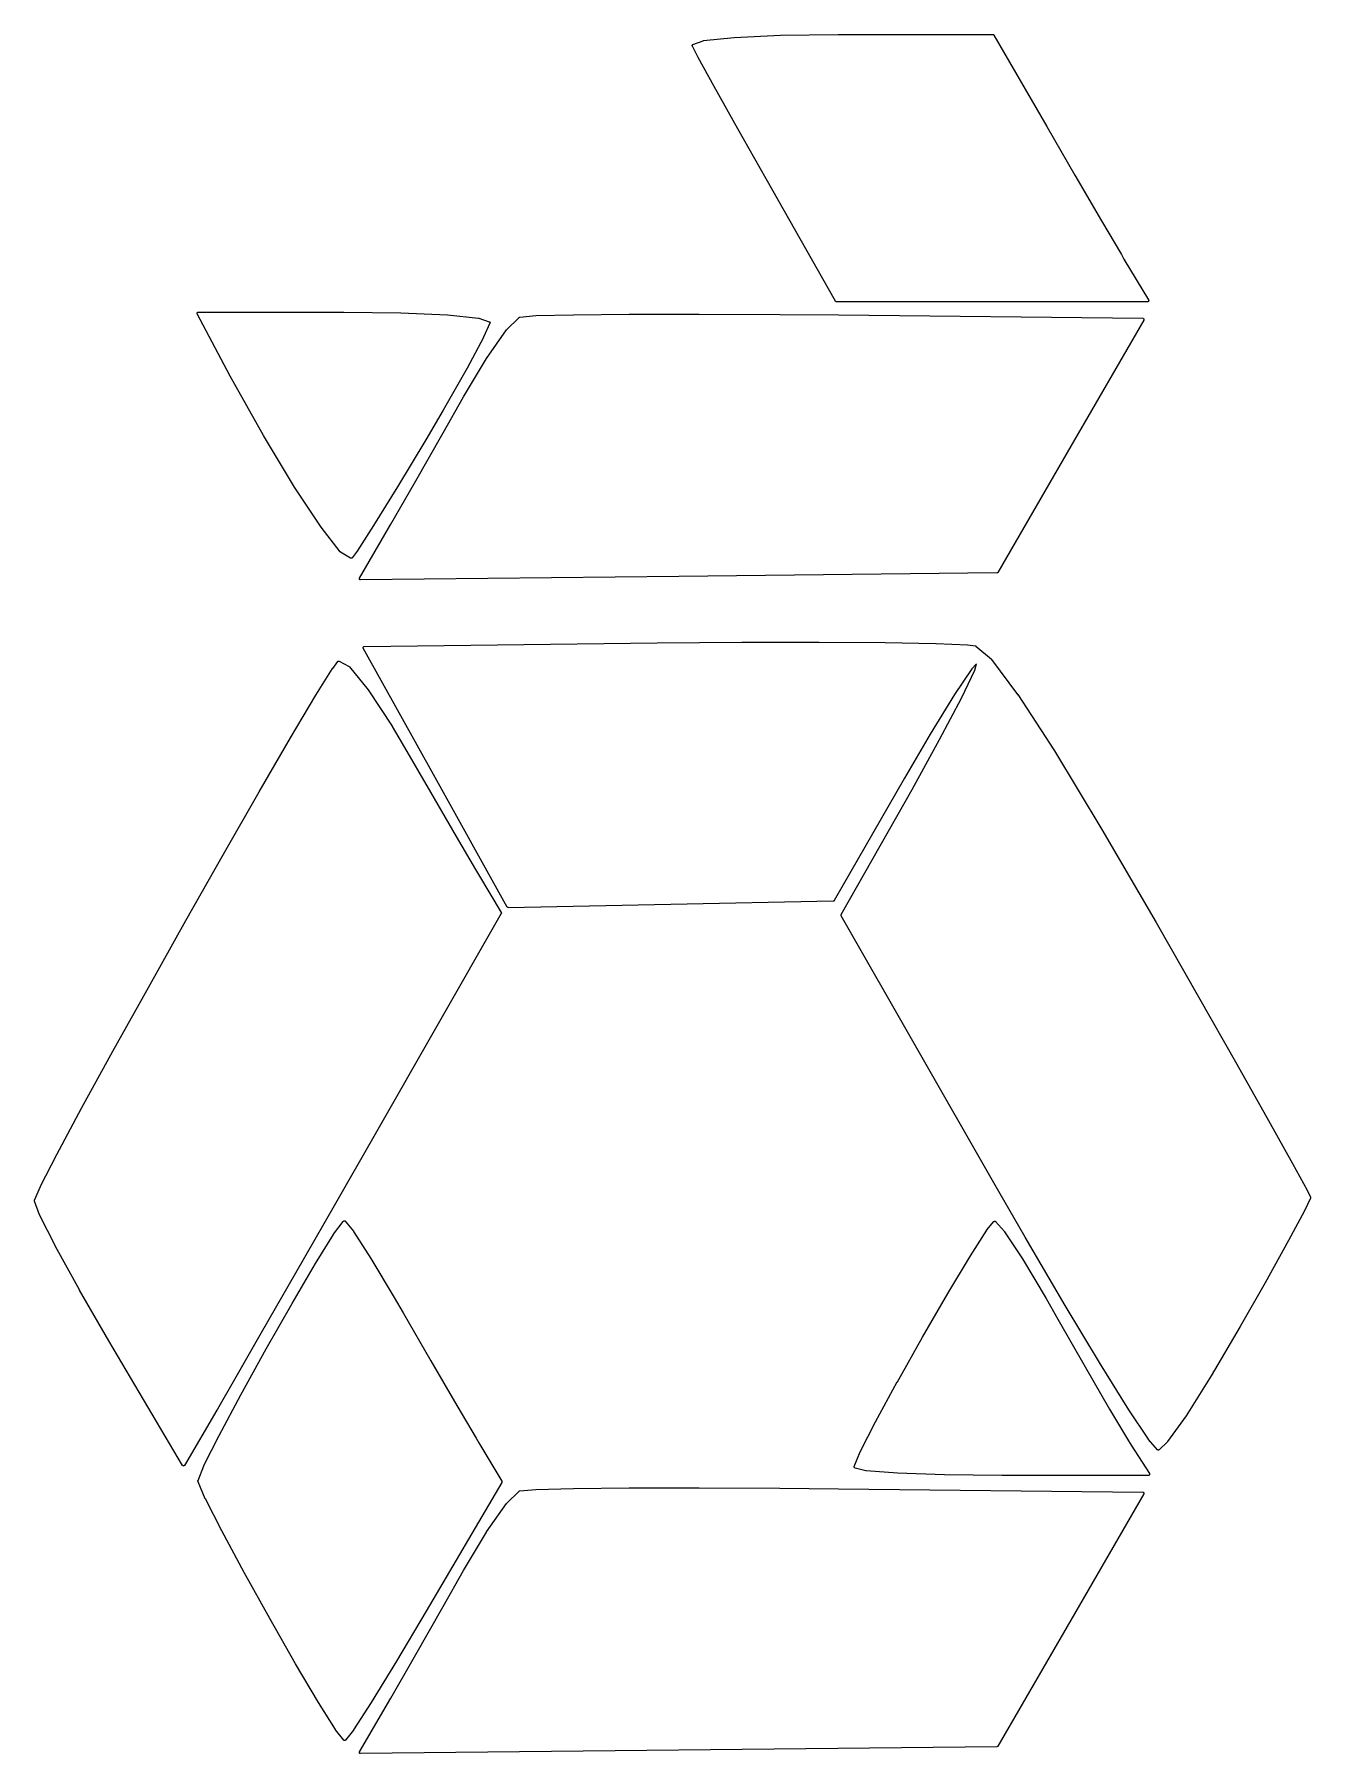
# Model space of a CAD drawing. Header units: millimetres. Extents: x -285 to 1112, y -5 to 442.
# Drawn here: x 711.91 to 729.03, y 269.52 to 292.58 of the extents above; entities that cross this region are included whole.
import ezdxf

# ---------------------------------------------------------------- set-up
doc = ezdxf.new("R2010")
doc.units = ezdxf.units.MM
doc.header["$MEASUREMENT"] = 0
doc.layers.add('Line engraving', color=1, linetype='Continuous', lineweight=0)

msp = doc.modelspace()

# ---------------------------------------------------------------- linework, layer by layer
at = {"layer": 'Line engraving', "linetype": 'Continuous'}
for p, q in [((720.744, 292.446), (720.879, 292.497)), ((720.879, 292.497), (720.881, 292.497)), ((720.881, 292.497), (720.883, 292.5)), ((720.883, 292.5), (721.295, 292.542)), ((721.295, 292.542), (721.295, 292.542)), ((721.295, 292.542), (721.296, 292.542)), ((721.296, 292.542), (721.92, 292.572)), ((721.92, 292.572), (722.694, 292.584)), ((721.92, 292.572), (721.92, 292.572)), ((721.92, 292.572), (721.92, 292.572)), ((722.694, 292.584), (722.695, 292.584)), ((722.695, 292.584), (722.695, 292.584)), ((722.695, 292.584), (722.731, 292.584)), ((722.731, 292.584), (724.77, 292.584)), ((724.77, 292.584), (724.772, 292.581)), ((724.772, 292.581), (724.775, 292.581)), ((724.775, 292.581), (724.775, 292.581)), ((724.775, 292.581), (724.775, 292.581)), ((724.775, 292.581), (724.777, 292.581)), ((724.777, 292.581), (724.78, 292.578)), ((724.78, 292.578), (724.78, 292.578)), ((724.78, 292.578), (724.78, 292.578)), ((724.78, 292.578), (724.782, 292.575)), ((724.782, 292.575), (724.783, 292.575)), ((724.783, 292.575), (725.49, 291.348)), ((720.734, 292.434), (720.735, 292.437)), ((720.734, 292.431), (720.734, 292.434)), ((720.734, 292.434), (720.734, 292.434)), ((720.734, 292.434), (720.734, 292.434)), ((720.734, 292.428), (720.734, 292.431)), ((720.735, 292.425), (720.734, 292.428)), ((720.734, 292.428), (720.734, 292.428)), ((720.734, 292.428), (720.734, 292.428)), ((720.735, 292.437), (720.736, 292.44)), ((720.736, 292.425), (720.735, 292.425)), ((720.736, 292.44), (720.736, 292.44)), ((720.736, 292.44), (720.736, 292.44)), ((720.736, 292.44), (720.738, 292.44)), ((720.812, 292.275), (720.736, 292.425)), ((720.738, 292.44), (720.739, 292.443)), ((720.739, 292.443), (720.739, 292.443)), ((720.739, 292.443), (720.74, 292.443)), ((720.74, 292.443), (720.742, 292.443)), ((720.742, 292.443), (720.744, 292.446)), ((720.813, 292.275), (720.812, 292.275)), ((721.028, 291.885), (720.813, 292.275)), ((720.813, 292.275), (720.813, 292.275)), ((721.344, 291.318), (721.028, 291.885)), ((721.028, 291.885), (721.028, 291.885)), ((721.028, 291.885), (721.028, 291.885)), ((725.49, 291.348), (725.49, 291.348)), ((725.49, 291.348), (725.868, 290.694)), ((721.724, 290.646), (721.344, 291.318)), ((721.344, 291.318), (721.344, 291.318)), ((721.344, 291.318), (721.344, 291.318)), ((722.655, 289.005), (721.724, 290.646)), ((721.724, 290.646), (721.724, 290.646)), ((721.724, 290.646), (721.724, 290.646)), ((725.868, 290.694), (725.868, 290.694)), ((725.868, 290.694), (726.224, 290.082)), ((726.224, 290.082), (726.224, 290.082)), ((726.224, 290.082), (726.492, 289.629)), ((726.492, 289.629), (726.492, 289.629)), ((726.492, 289.629), (726.527, 289.569)), ((726.527, 289.569), (726.527, 289.569)), ((726.527, 289.569), (726.857, 289.02)), ((714.09, 288.846), (714.091, 288.849)), ((714.09, 288.843), (714.09, 288.846)), ((714.09, 288.846), (714.09, 288.846)), ((714.09, 288.846), (714.09, 288.846)), ((714.09, 288.84), (714.09, 288.843)), ((714.091, 288.837), (714.09, 288.84)), ((714.09, 288.84), (714.09, 288.84)), ((714.09, 288.84), (714.09, 288.84)), ((714.091, 288.849), (714.092, 288.849)), ((714.091, 288.834), (714.091, 288.837)), ((714.291, 288.453), (714.091, 288.834)), ((714.092, 288.849), (714.094, 288.852)), ((714.092, 288.849), (714.092, 288.849)), ((714.092, 288.849), (714.092, 288.849)), ((714.094, 288.852), (714.095, 288.855)), ((714.095, 288.855), (714.095, 288.855)), ((714.095, 288.855), (714.096, 288.855)), ((714.096, 288.855), (714.098, 288.855)), ((714.098, 288.855), (714.1, 288.855)), ((714.1, 288.855), (714.1, 288.858)), ((714.1, 288.858), (714.103, 288.858)), ((714.1, 288.855), (714.1, 288.855)), ((714.103, 288.858), (714.105, 288.858)), ((714.105, 288.858), (716.058, 288.858)), ((716.058, 288.858), (716.058, 288.858)), ((716.058, 288.858), (716.058, 288.858)), ((716.058, 288.858), (716.826, 288.846)), ((716.826, 288.846), (716.826, 288.846)), ((716.826, 288.846), (716.826, 288.846)), ((716.826, 288.846), (717.451, 288.819)), ((717.451, 288.819), (717.451, 288.819)), ((717.451, 288.819), (717.451, 288.819)), ((717.451, 288.819), (717.867, 288.777)), ((718.419, 288.789), (718.635, 288.81)), ((718.635, 288.81), (718.636, 288.81)), ((718.636, 288.81), (719.142, 288.822)), ((718.636, 288.81), (718.636, 288.81)), ((719.142, 288.822), (719.142, 288.822)), ((719.142, 288.822), (719.143, 288.822)), ((719.143, 288.822), (719.889, 288.828)), ((719.889, 288.828), (720.827, 288.831)), ((719.889, 288.828), (719.889, 288.828)), ((719.889, 288.828), (719.889, 288.828)), ((720.827, 288.831), (720.827, 288.831)), ((720.827, 288.831), (720.827, 288.831)), ((720.827, 288.831), (721.908, 288.825)), ((721.908, 288.825), (721.908, 288.825)), ((721.908, 288.825), (721.908, 288.825)), ((721.908, 288.825), (722.695, 288.819)), ((722.657, 289.002), (722.655, 289.005)), ((722.655, 289.005), (722.655, 289.005)), ((722.655, 289.005), (722.655, 289.005)), ((722.658, 288.999), (722.657, 289.002)), ((722.659, 288.999), (722.658, 288.999)), ((722.661, 288.999), (722.659, 288.999)), ((722.659, 288.999), (722.659, 288.999)), ((722.663, 288.999), (722.661, 288.999)), ((722.665, 288.996), (722.663, 288.999)), ((722.663, 288.999), (722.663, 288.999)), ((722.663, 288.999), (722.663, 288.999)), ((722.668, 288.996), (722.665, 288.996)), ((726.844, 288.996), (722.668, 288.996)), ((722.668, 288.996), (722.668, 288.996)), ((722.668, 288.996), (722.668, 288.996)), ((722.695, 288.819), (722.695, 288.819)), ((722.695, 288.819), (722.696, 288.819)), ((722.696, 288.819), (726.781, 288.774)), ((726.845, 288.996), (726.844, 288.996)), ((726.844, 288.996), (726.844, 288.996)), ((726.847, 288.996), (726.845, 288.996)), ((726.85, 288.996), (726.847, 288.996)), ((726.852, 288.999), (726.85, 288.999)), ((726.85, 288.999), (726.85, 288.999)), ((726.85, 288.999), (726.85, 288.996)), ((726.854, 288.999), (726.852, 288.999)), ((726.856, 289.002), (726.854, 288.999)), ((726.854, 288.999), (726.854, 288.999)), ((726.854, 288.999), (726.854, 288.999)), ((726.857, 289.005), (726.856, 289.002)), ((726.857, 289.02), (726.857, 289.02)), ((726.857, 289.02), (726.857, 289.02)), ((726.857, 289.02), (726.858, 289.017)), ((726.858, 289.008), (726.857, 289.005)), ((726.857, 289.005), (726.857, 289.005)), ((726.857, 289.005), (726.857, 289.005)), ((726.858, 289.017), (726.859, 289.014)), ((726.859, 289.008), (726.858, 289.008)), ((726.859, 289.014), (726.859, 289.014)), ((726.859, 289.014), (726.859, 289.014)), ((726.859, 289.014), (726.859, 289.011)), ((726.859, 289.011), (726.859, 289.008)), ((726.859, 289.008), (726.859, 289.008)), ((726.859, 289.008), (726.859, 289.008)), ((717.867, 288.777), (717.868, 288.777)), ((717.868, 288.777), (717.87, 288.777)), ((717.87, 288.777), (718.01, 288.729)), ((718.019, 288.708), (717.935, 288.519)), ((717.973, 288.237), (718.242, 288.621)), ((718.01, 288.729), (718.012, 288.729)), ((718.012, 288.729), (718.014, 288.729)), ((718.014, 288.729), (718.015, 288.726)), ((718.015, 288.726), (718.015, 288.726)), ((718.015, 288.726), (718.016, 288.726)), ((718.016, 288.726), (718.018, 288.723)), ((718.018, 288.723), (718.018, 288.723)), ((718.018, 288.723), (718.018, 288.723)), ((718.018, 288.723), (718.019, 288.72)), ((718.019, 288.72), (718.02, 288.72)), ((718.02, 288.711), (718.019, 288.708)), ((718.02, 288.72), (718.02, 288.72)), ((718.02, 288.72), (718.02, 288.717)), ((718.02, 288.717), (718.021, 288.717)), ((718.021, 288.714), (718.02, 288.711)), ((718.021, 288.717), (718.021, 288.714)), ((718.021, 288.714), (718.021, 288.714)), ((718.021, 288.714), (718.021, 288.714)), ((718.242, 288.621), (718.243, 288.621)), ((718.243, 288.621), (718.244, 288.621)), ((718.244, 288.621), (718.41, 288.786)), ((718.41, 288.786), (718.412, 288.789)), ((718.412, 288.789), (718.414, 288.789)), ((718.414, 288.789), (718.414, 288.789)), ((718.414, 288.789), (718.414, 288.789)), ((718.414, 288.789), (718.416, 288.789)), ((718.416, 288.789), (718.419, 288.789)), ((726.793, 288.75), (725.814, 287.058)), ((726.781, 288.774), (726.783, 288.771)), ((726.783, 288.771), (726.786, 288.771)), ((726.786, 288.771), (726.786, 288.771)), ((726.786, 288.771), (726.786, 288.771)), ((726.786, 288.771), (726.788, 288.771)), ((726.788, 288.771), (726.79, 288.768)), ((726.79, 288.768), (726.79, 288.768)), ((726.79, 288.768), (726.79, 288.768)), ((726.79, 288.768), (726.792, 288.768)), ((726.792, 288.768), (726.793, 288.765)), ((726.793, 288.765), (726.793, 288.765)), ((726.793, 288.765), (726.793, 288.765)), ((726.793, 288.765), (726.794, 288.762)), ((726.794, 288.753), (726.793, 288.75)), ((726.794, 288.762), (726.795, 288.759)), ((726.795, 288.756), (726.794, 288.753)), ((726.795, 288.759), (726.795, 288.759)), ((726.795, 288.759), (726.795, 288.759)), ((726.795, 288.759), (726.795, 288.759)), ((726.795, 288.759), (726.795, 288.756)), ((726.795, 288.756), (726.795, 288.756)), ((726.795, 288.756), (726.795, 288.756)), ((714.533, 288), (714.291, 288.453)), ((714.291, 288.453), (714.291, 288.453)), ((714.291, 288.453), (714.291, 288.453)), ((717.935, 288.516), (717.714, 288.105)), ((717.935, 288.519), (717.935, 288.519)), ((717.935, 288.519), (717.935, 288.516)), ((717.663, 287.721), (717.972, 288.237)), ((717.972, 288.237), (717.972, 288.237)), ((717.972, 288.237), (717.973, 288.237)), ((714.982, 287.202), (714.533, 288)), ((714.533, 288), (714.533, 288)), ((714.533, 288), (714.533, 288)), ((717.714, 288.105), (717.393, 287.541)), ((717.714, 288.105), (717.714, 288.105)), ((717.714, 288.105), (717.714, 288.105)), ((717.391, 287.238), (717.663, 287.721)), ((717.663, 287.721), (717.663, 287.721)), ((717.663, 287.721), (717.663, 287.721)), ((717.393, 287.541), (717.159, 287.142)), ((717.393, 287.541), (717.393, 287.541)), ((717.393, 287.541), (717.393, 287.541)), ((715.399, 286.509), (714.982, 287.202)), ((714.982, 287.202), (714.982, 287.202)), ((714.982, 287.202), (714.982, 287.202)), ((717.007, 286.563), (717.391, 287.238)), ((717.391, 287.238), (717.391, 287.238)), ((717.159, 287.142), (716.781, 286.512)), ((717.159, 287.142), (717.159, 287.142)), ((717.159, 287.142), (717.159, 287.142)), ((725.814, 287.058), (724.834, 285.363)), ((715.753, 285.972), (715.399, 286.509)), ((715.399, 286.509), (715.399, 286.509)), ((715.399, 286.509), (715.399, 286.509)), ((716.781, 286.512), (716.459, 285.993)), ((716.689, 286.011), (717.007, 286.563)), ((716.781, 286.512), (716.781, 286.512)), ((716.781, 286.512), (716.781, 286.512)), ((716.012, 285.642), (715.753, 285.972)), ((715.753, 285.972), (715.753, 285.972)), ((715.753, 285.972), (715.753, 285.972)), ((716.459, 285.993), (716.237, 285.651)), ((716.269, 285.288), (716.689, 286.011)), ((716.459, 285.993), (716.459, 285.993)), ((716.459, 285.993), (716.459, 285.993)), ((716.012, 285.639), (716.012, 285.642)), ((716.012, 285.642), (716.012, 285.642)), ((716.014, 285.639), (716.012, 285.639)), ((716.016, 285.636), (716.014, 285.639)), ((716.15, 285.558), (716.016, 285.636)), ((716.016, 285.636), (716.016, 285.636)), ((716.016, 285.636), (716.016, 285.636)), ((716.236, 285.651), (716.169, 285.561)), ((716.237, 285.651), (716.236, 285.651)), ((716.237, 285.651), (716.237, 285.651)), ((716.151, 285.558), (716.15, 285.558)), ((716.15, 285.558), (716.15, 285.558)), ((716.153, 285.558), (716.151, 285.558)), ((716.155, 285.555), (716.153, 285.558)), ((716.156, 285.555), (716.155, 285.555)), ((716.155, 285.555), (716.155, 285.555)), ((716.158, 285.555), (716.156, 285.555)), ((716.16, 285.555), (716.158, 285.555)), ((716.161, 285.555), (716.16, 285.555)), ((716.16, 285.555), (716.16, 285.555)), ((716.163, 285.558), (716.161, 285.555)), ((716.165, 285.558), (716.163, 285.558)), ((716.166, 285.558), (716.165, 285.558)), ((716.165, 285.558), (716.165, 285.558)), ((716.167, 285.558), (716.166, 285.558)), ((716.169, 285.561), (716.167, 285.558)), ((716.169, 285.561), (716.169, 285.561)), ((716.169, 285.561), (716.169, 285.561)), ((724.822, 285.357), (720.552, 285.312)), ((724.824, 285.357), (724.822, 285.357)), ((724.827, 285.357), (724.824, 285.357)), ((724.829, 285.357), (724.827, 285.357)), ((724.827, 285.357), (724.827, 285.357)), ((724.827, 285.357), (724.827, 285.357)), ((724.831, 285.36), (724.829, 285.357)), ((724.833, 285.363), (724.831, 285.36)), ((724.831, 285.36), (724.831, 285.36)), ((724.831, 285.36), (724.831, 285.36)), ((724.834, 285.363), (724.833, 285.363)), ((716.268, 285.282), (716.269, 285.285)), ((716.268, 285.282), (716.268, 285.282)), ((716.268, 285.279), (716.268, 285.282)), ((716.268, 285.282), (716.268, 285.282)), ((716.269, 285.276), (716.268, 285.279)), ((716.268, 285.279), (716.268, 285.279)), ((716.268, 285.279), (716.268, 285.279)), ((716.268, 285.279), (716.268, 285.279)), ((716.269, 285.285), (716.269, 285.288)), ((716.269, 285.288), (716.269, 285.288)), ((716.269, 285.288), (716.269, 285.288)), ((716.269, 285.273), (716.269, 285.276)), ((716.271, 285.27), (716.269, 285.273)), ((716.269, 285.273), (716.269, 285.273)), ((716.269, 285.273), (716.269, 285.273)), ((716.273, 285.27), (716.271, 285.27)), ((716.275, 285.267), (716.273, 285.27)), ((716.273, 285.27), (716.273, 285.27)), ((716.273, 285.27), (716.273, 285.27)), ((716.277, 285.267), (716.275, 285.267)), ((716.278, 285.267), (716.277, 285.267)), ((716.277, 285.267), (716.277, 285.267)), ((716.28, 285.267), (716.278, 285.267)), ((716.282, 285.264), (716.28, 285.267)), ((716.283, 285.264), (716.282, 285.264)), ((720.552, 285.312), (716.283, 285.264)), ((716.283, 285.264), (716.283, 285.264)), ((720.552, 285.312), (720.552, 285.312)), ((716.332, 284.37), (720.262, 284.418)), ((720.262, 284.418), (721.399, 284.427)), ((720.262, 284.418), (720.262, 284.418)), ((720.262, 284.418), (720.262, 284.418)), ((721.399, 284.427), (721.399, 284.427)), ((721.399, 284.427), (721.4, 284.427)), ((721.4, 284.427), (722.437, 284.43)), ((722.437, 284.43), (722.437, 284.43)), ((722.437, 284.43), (722.437, 284.43)), ((722.437, 284.43), (723.323, 284.424)), ((723.323, 284.424), (723.323, 284.424)), ((723.323, 284.424), (723.323, 284.424)), ((723.323, 284.424), (724.004, 284.412)), ((716.318, 284.358), (716.319, 284.361)), ((716.318, 284.355), (716.318, 284.358)), ((716.318, 284.358), (716.318, 284.358)), ((716.318, 284.358), (716.318, 284.358)), ((716.318, 284.352), (716.318, 284.355)), ((716.319, 284.349), (716.318, 284.352)), ((716.318, 284.352), (716.318, 284.352)), ((716.318, 284.352), (716.318, 284.352)), ((716.319, 284.361), (716.319, 284.361)), ((716.319, 284.361), (716.32, 284.361)), ((717.286, 282.612), (716.319, 284.349)), ((716.319, 284.349), (716.319, 284.349)), ((716.32, 284.361), (716.32, 284.364)), ((716.32, 284.364), (716.321, 284.364)), ((716.321, 284.364), (716.323, 284.367)), ((716.323, 284.367), (716.323, 284.367)), ((716.323, 284.367), (716.323, 284.367)), ((716.323, 284.367), (716.325, 284.367)), ((716.325, 284.367), (716.327, 284.37)), ((716.327, 284.37), (716.327, 284.37)), ((716.327, 284.37), (716.328, 284.37)), ((716.328, 284.37), (716.33, 284.37)), ((716.33, 284.37), (716.332, 284.37)), ((724.004, 284.412), (724.004, 284.412)), ((724.004, 284.412), (724.005, 284.412)), ((724.005, 284.412), (724.428, 284.391)), ((724.428, 284.391), (724.429, 284.391)), ((724.429, 284.391), (724.429, 284.391)), ((724.429, 284.391), (724.533, 284.379)), ((724.533, 284.379), (724.534, 284.379)), ((724.534, 284.379), (724.536, 284.379)), ((724.536, 284.379), (724.537, 284.379)), ((724.537, 284.379), (724.538, 284.379)), ((724.538, 284.379), (724.539, 284.376)), ((724.539, 284.376), (724.54, 284.376)), ((724.54, 284.376), (724.749, 284.199)), ((724.749, 284.199), (724.75, 284.196)), ((724.75, 284.196), (724.751, 284.196)), ((724.751, 284.196), (725.1, 283.728)), ((715.684, 283.716), (715.909, 284.076)), ((715.909, 284.076), (715.91, 284.076)), ((715.91, 284.076), (715.977, 284.169)), ((715.91, 284.076), (715.91, 284.076)), ((715.977, 284.169), (715.978, 284.172)), ((715.977, 284.169), (715.977, 284.169)), ((715.977, 284.169), (715.977, 284.169)), ((715.978, 284.172), (715.98, 284.172)), ((715.98, 284.172), (715.981, 284.172)), ((715.981, 284.172), (715.983, 284.175)), ((715.981, 284.172), (715.981, 284.172)), ((715.983, 284.175), (715.985, 284.175)), ((715.985, 284.175), (715.985, 284.175)), ((715.985, 284.175), (715.985, 284.175)), ((715.985, 284.175), (715.988, 284.175)), ((715.988, 284.175), (715.99, 284.175)), ((715.99, 284.175), (715.99, 284.175)), ((715.99, 284.175), (715.991, 284.175)), ((715.991, 284.175), (715.993, 284.175)), ((715.993, 284.175), (715.995, 284.172)), ((715.995, 284.172), (715.995, 284.172)), ((715.995, 284.172), (715.996, 284.172)), ((715.996, 284.172), (716.13, 284.103)), ((716.13, 284.103), (716.13, 284.103)), ((716.13, 284.103), (716.13, 284.103)), ((716.13, 284.103), (716.132, 284.103)), ((716.132, 284.103), (716.134, 284.1)), ((716.134, 284.1), (716.134, 284.1)), ((716.134, 284.1), (716.134, 284.1)), ((716.134, 284.1), (716.384, 283.791)), ((724.487, 284.073), (724.253, 283.725)), ((724.345, 283.677), (724.525, 284.055)), ((724.549, 284.139), (724.487, 284.073)), ((724.525, 284.055), (724.549, 284.139)), ((716.384, 283.791), (716.384, 283.791)), ((716.384, 283.791), (716.385, 283.791)), ((716.385, 283.791), (716.706, 283.302)), ((724.253, 283.725), (723.925, 283.194)), ((725.1, 283.728), (725.101, 283.728)), ((725.101, 283.728), (725.101, 283.728)), ((725.101, 283.728), (725.593, 282.969)), ((715.345, 283.146), (715.684, 283.716)), ((715.684, 283.716), (715.684, 283.716)), ((715.684, 283.716), (715.684, 283.716)), ((724.054, 283.122), (724.345, 283.677)), ((716.706, 283.302), (716.706, 283.299)), ((716.706, 283.299), (716.706, 283.299)), ((716.706, 283.299), (716.844, 283.068)), ((714.924, 282.42), (715.345, 283.146)), ((715.345, 283.146), (715.345, 283.146)), ((715.345, 283.146), (715.345, 283.146)), ((716.844, 283.068), (716.844, 283.068)), ((716.844, 283.068), (716.844, 283.068)), ((716.844, 283.068), (717.22, 282.417)), ((723.925, 283.194), (723.583, 282.606)), ((723.684, 282.453), (724.054, 283.122)), ((725.593, 282.969), (725.593, 282.969)), ((725.593, 282.969), (725.593, 282.969)), ((725.593, 282.969), (726.232, 281.916)), ((718.252, 280.875), (717.286, 282.612)), ((717.286, 282.612), (717.286, 282.612)), ((723.583, 282.606), (722.639, 280.962)), ((714.446, 281.586), (714.924, 282.42)), ((714.924, 282.42), (714.924, 282.42)), ((714.924, 282.42), (714.924, 282.42)), ((717.22, 282.417), (717.22, 282.417)), ((717.22, 282.417), (717.568, 281.82)), ((722.733, 280.773), (723.684, 282.453)), ((723.684, 282.453), (723.684, 282.453)), ((726.232, 281.916), (726.232, 281.916)), ((726.232, 281.916), (726.232, 281.916)), ((726.232, 281.916), (726.957, 280.668)), ((717.568, 281.82), (717.568, 281.82)), ((717.568, 281.82), (717.827, 281.379)), ((713.941, 280.695), (714.446, 281.586)), ((714.446, 281.586), (714.446, 281.586)), ((714.446, 281.586), (714.446, 281.586)), ((717.827, 281.379), (717.866, 281.313)), ((717.866, 281.313), (718.171, 280.803)), ((722.638, 280.959), (722.636, 280.956)), ((722.639, 280.962), (722.638, 280.959)), ((718.171, 280.788), (716.478, 277.827)), ((718.171, 280.803), (718.171, 280.803)), ((718.171, 280.803), (718.171, 280.803)), ((718.171, 280.803), (718.172, 280.8)), ((718.172, 280.791), (718.171, 280.788)), ((718.171, 280.788), (718.171, 280.788)), ((718.171, 280.788), (718.171, 280.788)), ((718.172, 280.8), (718.173, 280.797)), ((718.173, 280.794), (718.172, 280.791)), ((718.173, 280.797), (718.173, 280.797)), ((718.173, 280.797), (718.173, 280.797)), ((718.173, 280.797), (718.173, 280.794)), ((718.173, 280.794), (718.173, 280.794)), ((718.173, 280.794), (718.173, 280.794)), ((718.173, 280.794), (718.173, 280.794)), ((718.254, 280.872), (718.252, 280.875)), ((718.252, 280.875), (718.252, 280.875)), ((718.252, 280.875), (718.252, 280.875)), ((718.256, 280.872), (718.254, 280.872)), ((718.258, 280.869), (718.256, 280.872)), ((718.256, 280.872), (718.256, 280.872)), ((718.256, 280.872), (718.256, 280.872)), ((718.26, 280.869), (718.258, 280.869)), ((718.261, 280.869), (718.26, 280.869)), ((718.26, 280.869), (718.26, 280.869)), ((718.263, 280.869), (718.261, 280.869)), ((718.265, 280.866), (718.263, 280.869)), ((718.266, 280.866), (718.265, 280.869)), ((718.265, 280.869), (718.265, 280.866)), ((720.446, 280.911), (718.266, 280.866)), ((722.626, 280.953), (720.446, 280.911)), ((722.629, 280.953), (722.626, 280.953)), ((722.631, 280.953), (722.629, 280.953)), ((722.632, 280.953), (722.631, 280.953)), ((722.634, 280.956), (722.632, 280.953)), ((722.632, 280.953), (722.632, 280.953)), ((722.636, 280.956), (722.634, 280.956)), ((722.636, 280.956), (722.636, 280.956)), ((722.636, 280.956), (722.636, 280.956)), ((722.731, 280.767), (722.732, 280.77)), ((722.731, 280.764), (722.731, 280.767)), ((722.731, 280.767), (722.731, 280.767)), ((722.731, 280.767), (722.731, 280.767)), ((722.731, 280.761), (722.731, 280.764)), ((722.732, 280.761), (722.731, 280.761)), ((722.731, 280.761), (722.731, 280.761)), ((722.731, 280.761), (722.731, 280.761)), ((722.732, 280.77), (722.733, 280.773)), ((722.733, 280.758), (722.732, 280.761)), ((724.781, 277.176), (722.733, 280.758)), ((713.436, 279.795), (713.941, 280.695)), ((713.941, 280.695), (713.941, 280.695)), ((713.941, 280.695), (713.941, 280.695)), ((726.957, 280.668), (726.957, 280.668)), ((726.957, 280.668), (726.957, 280.668)), ((726.957, 280.668), (727.529, 279.669)), ((712.96, 278.94), (713.436, 279.795)), ((713.436, 279.795), (713.436, 279.795)), ((713.436, 279.795), (713.436, 279.795)), ((727.529, 279.669), (727.529, 279.669)), ((727.529, 279.669), (727.529, 279.669)), ((727.529, 279.669), (728.04, 278.769)), ((712.541, 278.175), (712.96, 278.94)), ((712.96, 278.94), (712.96, 278.94)), ((712.96, 278.94), (712.96, 278.94)), ((728.04, 278.769), (728.04, 278.769)), ((728.04, 278.769), (728.04, 278.769)), ((728.04, 278.769), (728.468, 278.01)), ((712.207, 277.554), (712.541, 278.175)), ((712.541, 278.175), (712.541, 278.175)), ((712.541, 278.175), (712.541, 278.175)), ((728.468, 278.01), (728.468, 278.01)), ((728.468, 278.01), (728.468, 278.01)), ((728.468, 278.01), (728.79, 277.434)), ((716.478, 277.827), (715.929, 276.867)), ((716.478, 277.827), (716.478, 277.827)), ((711.987, 277.128), (712.207, 277.554)), ((712.207, 277.554), (712.207, 277.554)), ((712.207, 277.554), (712.207, 277.554)), ((728.79, 277.434), (728.79, 277.434)), ((728.79, 277.434), (728.79, 277.434)), ((728.79, 277.434), (728.983, 277.077)), ((711.908, 276.942), (711.987, 277.125)), ((711.987, 277.125), (711.987, 277.128)), ((711.987, 277.125), (711.987, 277.125)), ((725.2, 276.447), (724.781, 277.176)), ((724.781, 277.176), (724.781, 277.176)), ((724.781, 277.176), (724.781, 277.176)), ((728.983, 277.077), (728.983, 277.077)), ((728.983, 277.077), (728.984, 277.077)), ((728.984, 277.077), (729.03, 276.981)), ((711.907, 276.936), (711.907, 276.939)), ((711.907, 276.939), (711.908, 276.939)), ((711.907, 276.936), (711.907, 276.936)), ((711.907, 276.933), (711.907, 276.936)), ((711.907, 276.936), (711.907, 276.936)), ((711.907, 276.93), (711.907, 276.933)), ((711.908, 276.93), (711.907, 276.93)), ((711.908, 276.939), (711.908, 276.942)), ((711.908, 276.939), (711.908, 276.939)), ((711.977, 276.744), (711.908, 276.93)), ((711.908, 276.93), (711.908, 276.93)), ((715.929, 276.867), (715.409, 275.961)), ((715.929, 276.867), (715.929, 276.867)), ((729.03, 276.969), (728.951, 276.801)), ((729.03, 276.981), (729.031, 276.978)), ((729.031, 276.969), (729.03, 276.969)), ((729.031, 276.978), (729.031, 276.978)), ((729.031, 276.978), (729.031, 276.978)), ((729.031, 276.978), (729.031, 276.975)), ((729.031, 276.975), (729.031, 276.975)), ((729.031, 276.975), (729.031, 276.972)), ((729.031, 276.972), (729.031, 276.972)), ((729.031, 276.972), (729.031, 276.972)), ((729.031, 276.972), (729.031, 276.969)), ((712.19, 276.324), (711.977, 276.744)), ((711.977, 276.744), (711.977, 276.744)), ((711.977, 276.744), (711.977, 276.744)), ((715.921, 276.486), (716.048, 276.657)), ((716.048, 276.657), (716.049, 276.657)), ((716.049, 276.657), (716.05, 276.66)), ((716.05, 276.66), (716.051, 276.66)), ((716.051, 276.66), (716.052, 276.66)), ((716.052, 276.66), (716.053, 276.66)), ((716.053, 276.66), (716.054, 276.66)), ((716.054, 276.66), (716.06, 276.663)), ((716.06, 276.663), (716.062, 276.663)), ((716.062, 276.663), (716.064, 276.666)), ((716.064, 276.666), (716.065, 276.666)), ((716.065, 276.666), (716.065, 276.666)), ((716.065, 276.666), (716.067, 276.666)), ((716.067, 276.666), (716.069, 276.666)), ((716.069, 276.666), (716.07, 276.666)), ((716.07, 276.666), (716.071, 276.666)), ((716.071, 276.666), (716.072, 276.663)), ((716.072, 276.663), (716.074, 276.663)), ((716.074, 276.663), (716.074, 276.663)), ((716.074, 276.663), (716.075, 276.663)), ((716.075, 276.663), (716.077, 276.66)), ((716.077, 276.66), (716.078, 276.66)), ((716.078, 276.66), (716.187, 276.525)), ((724.687, 276.543), (724.782, 276.657)), ((724.782, 276.657), (724.784, 276.657)), ((724.784, 276.657), (724.786, 276.66)), ((724.786, 276.66), (724.786, 276.66)), ((724.786, 276.66), (724.786, 276.66)), ((724.786, 276.66), (724.788, 276.66)), ((724.788, 276.66), (724.79, 276.66)), ((724.79, 276.66), (724.791, 276.66)), ((724.791, 276.66), (724.791, 276.66)), ((724.791, 276.66), (724.793, 276.66)), ((724.793, 276.66), (724.796, 276.66)), ((724.796, 276.66), (724.796, 276.66)), ((724.796, 276.66), (724.796, 276.66)), ((724.796, 276.66), (724.798, 276.66)), ((724.798, 276.66), (724.801, 276.66)), ((724.801, 276.66), (724.801, 276.66)), ((724.801, 276.66), (724.801, 276.66)), ((724.801, 276.66), (724.803, 276.657)), ((724.803, 276.657), (724.805, 276.657)), ((724.805, 276.657), (724.924, 276.522)), ((728.95, 276.801), (728.736, 276.402)), ((728.951, 276.801), (728.95, 276.801)), ((728.95, 276.801), (728.95, 276.801)), ((715.679, 276.093), (715.92, 276.483)), ((715.92, 276.483), (715.921, 276.483)), ((715.921, 276.483), (715.921, 276.486)), ((716.187, 276.525), (716.188, 276.522)), ((716.188, 276.522), (716.188, 276.522)), ((716.188, 276.522), (716.42, 276.159)), ((724.466, 276.195), (724.686, 276.54)), ((724.686, 276.54), (724.687, 276.54)), ((724.687, 276.54), (724.687, 276.543)), ((724.924, 276.522), (724.924, 276.519)), ((724.924, 276.519), (724.925, 276.519)), ((724.925, 276.519), (725.164, 276.153)), ((725.74, 275.529), (725.2, 276.447)), ((725.2, 276.447), (725.2, 276.447)), ((725.2, 276.447), (725.2, 276.447)), ((728.736, 276.402), (728.421, 275.835)), ((728.736, 276.402), (728.736, 276.402)), ((728.736, 276.402), (728.736, 276.402)), ((712.19, 276.321), (712.19, 276.324)), ((712.511, 275.739), (712.19, 276.321)), ((712.19, 276.321), (712.19, 276.321)), ((716.42, 276.159), (716.421, 276.159)), ((716.421, 276.159), (716.421, 276.159)), ((716.421, 276.159), (716.733, 275.637)), ((724.165, 275.691), (724.466, 276.195)), ((724.466, 276.195), (724.466, 276.195)), ((724.466, 276.195), (724.466, 276.195)), ((725.164, 276.153), (725.164, 276.153)), ((725.164, 276.153), (725.164, 276.153)), ((725.164, 276.153), (725.482, 275.622)), ((715.409, 275.961), (714.952, 275.163)), ((715.365, 275.556), (715.679, 276.093)), ((715.409, 275.961), (715.409, 275.961)), ((715.409, 275.961), (715.409, 275.961)), ((715.679, 276.093), (715.679, 276.093)), ((715.679, 276.093), (715.679, 276.093)), ((712.511, 275.736), (712.511, 275.739)), ((712.906, 275.055), (712.511, 275.736)), ((712.511, 275.736), (712.511, 275.736)), ((723.824, 275.103), (724.164, 275.691)), ((724.164, 275.691), (724.165, 275.691)), ((724.165, 275.691), (724.165, 275.691)), ((728.421, 275.835), (728.087, 275.247)), ((728.421, 275.835), (728.421, 275.835)), ((728.421, 275.835), (728.421, 275.835)), ((715.018, 274.947), (715.365, 275.556)), ((715.365, 275.556), (715.365, 275.556)), ((715.365, 275.556), (715.365, 275.556)), ((716.733, 275.637), (716.733, 275.637)), ((716.733, 275.637), (716.733, 275.637)), ((716.733, 275.637), (716.854, 275.43)), ((716.854, 275.43), (716.854, 275.43)), ((716.854, 275.43), (716.854, 275.43)), ((716.854, 275.43), (717.228, 274.785)), ((725.482, 275.622), (725.482, 275.622)), ((725.482, 275.622), (725.482, 275.622)), ((725.482, 275.622), (725.641, 275.346)), ((726.212, 274.743), (725.74, 275.529)), ((725.74, 275.529), (725.74, 275.529)), ((725.74, 275.529), (725.74, 275.529)), ((725.641, 275.346), (725.641, 275.346)), ((725.641, 275.346), (725.641, 275.346)), ((725.641, 275.346), (726.006, 274.704)), ((728.087, 275.247), (727.699, 274.587)), ((728.087, 275.247), (728.087, 275.247)), ((728.087, 275.247), (728.087, 275.247)), ((713.896, 273.384), (712.906, 275.055)), ((712.906, 275.055), (712.906, 275.055)), ((712.906, 275.055), (712.906, 275.055)), ((714.952, 275.163), (714.592, 274.536)), ((714.952, 275.163), (714.952, 275.163)), ((714.952, 275.163), (714.952, 275.163)), ((723.487, 274.506), (723.824, 275.103)), ((723.824, 275.103), (723.824, 275.103)), ((723.824, 275.103), (723.824, 275.103)), ((714.679, 274.332), (715.018, 274.947)), ((715.018, 274.947), (715.018, 274.947)), ((715.018, 274.947), (715.018, 274.947)), ((717.228, 274.785), (717.228, 274.785)), ((717.228, 274.785), (717.577, 274.185)), ((726.213, 274.743), (726.212, 274.743)), ((726.592, 274.131), (726.213, 274.743)), ((726.213, 274.743), (726.213, 274.743)), ((714.592, 274.536), (714.363, 274.14)), ((714.592, 274.536), (714.592, 274.536)), ((714.592, 274.536), (714.592, 274.536)), ((723.193, 273.966), (723.486, 274.503)), ((723.486, 274.503), (723.487, 274.503)), ((723.487, 274.503), (723.487, 274.506)), ((726.006, 274.704), (726.006, 274.704)), ((726.006, 274.704), (726.335, 274.137)), ((727.699, 274.584), (727.361, 274.05)), ((727.699, 274.587), (727.699, 274.587)), ((727.699, 274.587), (727.699, 274.584)), ((714.386, 273.786), (714.678, 274.332)), ((714.678, 274.332), (714.678, 274.332)), ((714.678, 274.332), (714.679, 274.332)), ((714.353, 274.125), (713.922, 273.384)), ((714.363, 274.14), (714.353, 274.125)), ((714.353, 274.125), (714.353, 274.125)), ((714.363, 274.14), (714.363, 274.14)), ((714.363, 274.14), (714.363, 274.14)), ((717.577, 274.185), (717.835, 273.747)), ((726.335, 274.137), (726.335, 274.137)), ((726.335, 274.137), (726.574, 273.735)), ((726.855, 273.735), (726.592, 274.131)), ((726.592, 274.131), (726.592, 274.131)), ((726.592, 274.131), (726.592, 274.131)), ((727.361, 274.05), (727.113, 273.702)), ((727.361, 274.05), (727.361, 274.05)), ((727.361, 274.05), (727.361, 274.05)), ((722.987, 273.564), (723.193, 273.966)), ((723.193, 273.966), (723.193, 273.966)), ((723.193, 273.966), (723.193, 273.966)), ((714.181, 273.381), (714.386, 273.786)), ((714.386, 273.786), (714.386, 273.786)), ((714.386, 273.786), (714.386, 273.786)), ((717.835, 273.747), (717.869, 273.687)), ((717.869, 273.687), (718.177, 273.174)), ((726.574, 273.735), (726.625, 273.654)), ((726.625, 273.654), (726.868, 273.273)), ((726.856, 273.735), (726.855, 273.735)), ((726.856, 273.732), (726.856, 273.735)), ((726.977, 273.591), (726.856, 273.732)), ((726.978, 273.591), (726.977, 273.591)), ((726.979, 273.591), (726.978, 273.591)), ((726.98, 273.591), (726.979, 273.591)), ((726.981, 273.588), (726.98, 273.591)), ((726.982, 273.588), (726.981, 273.588)), ((726.984, 273.588), (726.982, 273.588)), ((726.985, 273.588), (726.984, 273.588)), ((726.986, 273.588), (726.985, 273.588)), ((726.988, 273.588), (726.986, 273.588)), ((726.989, 273.588), (726.988, 273.588)), ((726.99, 273.588), (726.989, 273.588)), ((726.991, 273.588), (726.99, 273.588)), ((726.993, 273.588), (726.991, 273.588)), ((726.994, 273.588), (726.993, 273.588)), ((726.995, 273.588), (726.994, 273.588)), ((726.996, 273.588), (726.995, 273.588)), ((726.997, 273.591), (726.996, 273.588)), ((726.999, 273.591), (726.997, 273.591)), ((727.111, 273.699), (726.999, 273.591)), ((727.112, 273.699), (727.111, 273.699)), ((727.113, 273.702), (727.112, 273.699)), ((713.898, 273.381), (713.896, 273.384)), ((713.899, 273.381), (713.898, 273.381)), ((713.902, 273.378), (713.899, 273.381)), ((713.899, 273.381), (713.899, 273.381)), ((713.899, 273.381), (713.899, 273.381)), ((713.904, 273.378), (713.902, 273.378)), ((713.906, 273.378), (713.904, 273.378)), ((713.904, 273.378), (713.904, 273.378)), ((713.904, 273.378), (713.904, 273.378)), ((713.909, 273.375), (713.906, 273.378)), ((713.911, 273.378), (713.909, 273.375)), ((713.909, 273.375), (713.909, 273.375)), ((713.909, 273.375), (713.909, 273.375)), ((713.914, 273.378), (713.911, 273.378)), ((713.916, 273.378), (713.914, 273.378)), ((713.914, 273.378), (713.914, 273.378)), ((713.914, 273.378), (713.914, 273.378)), ((713.918, 273.381), (713.916, 273.378)), ((713.919, 273.381), (713.918, 273.381)), ((713.918, 273.381), (713.918, 273.381)), ((713.92, 273.381), (713.919, 273.381)), ((713.922, 273.384), (713.92, 273.381)), ((714.103, 273.183), (714.18, 273.378)), ((714.18, 273.378), (714.181, 273.378)), ((714.181, 273.378), (714.181, 273.381)), ((722.907, 273.366), (722.907, 273.366)), ((722.907, 273.366), (722.908, 273.366)), ((722.908, 273.363), (722.907, 273.366)), ((722.907, 273.366), (722.907, 273.366)), ((722.908, 273.369), (722.986, 273.564)), ((722.908, 273.366), (722.908, 273.369)), ((722.908, 273.36), (722.908, 273.363)), ((722.909, 273.357), (722.908, 273.36)), ((722.908, 273.36), (722.908, 273.36)), ((722.908, 273.36), (722.908, 273.36)), ((722.91, 273.354), (722.909, 273.357)), ((722.912, 273.354), (722.91, 273.354)), ((722.91, 273.354), (722.91, 273.354)), ((722.91, 273.354), (722.91, 273.354)), ((722.914, 273.351), (722.912, 273.354)), ((722.916, 273.351), (722.914, 273.351)), ((722.914, 273.351), (722.914, 273.351)), ((722.914, 273.351), (722.914, 273.351)), ((722.918, 273.348), (722.916, 273.351)), ((723.064, 273.312), (722.918, 273.348)), ((722.986, 273.564), (722.987, 273.564)), ((722.987, 273.564), (722.987, 273.564)), ((714.102, 273.18), (714.102, 273.183)), ((714.102, 273.183), (714.103, 273.183)), ((714.102, 273.177), (714.102, 273.18)), ((714.102, 273.18), (714.102, 273.18)), ((714.103, 273.165), (714.102, 273.177)), ((714.102, 273.177), (714.102, 273.177)), ((714.103, 273.183), (714.103, 273.183)), ((714.104, 273.165), (714.103, 273.165)), ((714.104, 273.162), (714.104, 273.165)), ((714.2, 272.937), (714.104, 273.162)), ((718.178, 273.156), (717.166, 271.428)), ((718.177, 273.174), (718.178, 273.171)), ((718.178, 273.171), (718.178, 273.171)), ((718.178, 273.171), (718.179, 273.171)), ((718.179, 273.159), (718.178, 273.159)), ((718.178, 273.159), (718.178, 273.156)), ((718.178, 273.156), (718.178, 273.156)), ((718.179, 273.171), (718.18, 273.168)), ((718.18, 273.162), (718.179, 273.159)), ((718.18, 273.168), (718.18, 273.168)), ((718.18, 273.168), (718.18, 273.168)), ((718.18, 273.168), (718.18, 273.165)), ((718.18, 273.165), (718.18, 273.162)), ((718.18, 273.162), (718.18, 273.162)), ((718.18, 273.162), (718.18, 273.162)), ((723.066, 273.312), (723.064, 273.312)), ((723.067, 273.312), (723.066, 273.312)), ((723.488, 273.279), (723.067, 273.312)), ((723.489, 273.279), (723.488, 273.279)), ((723.488, 273.279), (723.488, 273.279)), ((724.117, 273.258), (723.489, 273.279)), ((724.118, 273.258), (724.117, 273.258)), ((724.889, 273.249), (724.118, 273.258)), ((724.118, 273.258), (724.118, 273.258)), ((726.856, 273.249), (724.889, 273.249)), ((724.889, 273.249), (724.889, 273.249)), ((724.889, 273.249), (724.889, 273.249)), ((726.859, 273.249), (726.856, 273.249)), ((726.856, 273.249), (726.856, 273.249)), ((726.856, 273.249), (726.856, 273.249)), ((726.861, 273.249), (726.859, 273.249)), ((726.862, 273.249), (726.861, 273.249)), ((726.861, 273.249), (726.861, 273.249)), ((726.863, 273.252), (726.862, 273.249)), ((726.865, 273.252), (726.863, 273.252)), ((726.866, 273.252), (726.865, 273.252)), ((726.865, 273.252), (726.865, 273.252)), ((726.867, 273.255), (726.866, 273.252)), ((726.869, 273.255), (726.867, 273.255)), ((726.868, 273.273), (726.868, 273.27)), ((726.868, 273.27), (726.869, 273.27)), ((726.869, 273.27), (726.869, 273.27)), ((726.869, 273.27), (726.87, 273.267)), ((726.87, 273.258), (726.869, 273.258)), ((726.869, 273.258), (726.869, 273.255)), ((726.869, 273.255), (726.869, 273.255)), ((726.87, 273.267), (726.87, 273.267)), ((726.87, 273.267), (726.871, 273.267)), ((726.871, 273.261), (726.87, 273.258)), ((726.871, 273.267), (726.871, 273.264)), ((726.871, 273.264), (726.871, 273.261)), ((726.871, 273.261), (726.871, 273.261)), ((726.871, 273.261), (726.871, 273.261)), ((714.201, 272.934), (714.2, 272.937)), ((714.42, 272.505), (714.201, 272.934)), ((714.201, 272.934), (714.201, 272.934)), ((718.244, 272.874), (718.41, 273.039)), ((718.41, 273.039), (718.412, 273.039)), ((718.412, 273.039), (718.414, 273.042)), ((718.414, 273.042), (718.414, 273.042)), ((718.414, 273.042), (718.414, 273.042)), ((718.414, 273.042), (718.416, 273.042)), ((718.416, 273.042), (718.419, 273.042)), ((718.419, 273.042), (718.635, 273.06)), ((718.635, 273.06), (718.636, 273.06)), ((718.636, 273.06), (719.142, 273.075)), ((718.636, 273.06), (718.636, 273.06)), ((719.142, 273.075), (719.142, 273.075)), ((719.142, 273.075), (719.143, 273.075)), ((719.143, 273.075), (719.889, 273.081)), ((719.889, 273.081), (720.827, 273.084)), ((719.889, 273.081), (719.889, 273.081)), ((719.889, 273.081), (719.889, 273.081)), ((720.827, 273.084), (720.827, 273.084)), ((720.827, 273.084), (720.827, 273.084)), ((720.827, 273.084), (721.908, 273.078)), ((721.908, 273.078), (721.908, 273.078)), ((721.908, 273.078), (721.908, 273.078)), ((721.908, 273.078), (722.695, 273.069)), ((722.695, 273.069), (722.695, 273.069)), ((722.695, 273.069), (722.696, 273.069)), ((722.696, 273.069), (726.781, 273.024)), ((726.793, 273.003), (725.814, 271.308)), ((726.781, 273.024), (726.783, 273.024)), ((726.783, 273.024), (726.786, 273.024)), ((726.786, 273.024), (726.786, 273.024)), ((726.786, 273.024), (726.786, 273.024)), ((726.786, 273.024), (726.788, 273.021)), ((726.788, 273.021), (726.79, 273.021)), ((726.79, 273.021), (726.79, 273.021)), ((726.79, 273.021), (726.79, 273.021)), ((726.79, 273.021), (726.792, 273.018)), ((726.792, 273.018), (726.793, 273.018)), ((726.793, 273.018), (726.793, 273.018)), ((726.793, 273.018), (726.793, 273.018)), ((726.793, 273.018), (726.794, 273.015)), ((726.794, 273.003), (726.793, 273.003)), ((726.794, 273.015), (726.795, 273.012)), ((726.795, 273.006), (726.794, 273.003)), ((726.795, 273.012), (726.795, 273.012)), ((726.795, 273.012), (726.795, 273.012)), ((726.795, 273.012), (726.795, 273.009)), ((726.795, 273.009), (726.795, 273.006)), ((726.795, 273.006), (726.795, 273.006)), ((726.795, 273.006), (726.795, 273.006)), ((717.973, 272.49), (718.242, 272.871)), ((718.242, 272.871), (718.243, 272.874)), ((718.243, 272.874), (718.244, 272.874)), ((714.721, 271.947), (714.42, 272.505)), ((714.42, 272.505), (714.42, 272.505)), ((714.42, 272.505), (714.42, 272.505)), ((717.663, 271.974), (717.972, 272.487)), ((717.972, 272.487), (717.973, 272.49)), ((717.972, 272.487), (717.972, 272.487)), ((717.391, 271.491), (717.663, 271.974)), ((717.663, 271.974), (717.663, 271.974)), ((717.663, 271.974), (717.663, 271.974)), ((715.065, 271.329), (714.721, 271.947)), ((714.721, 271.947), (714.721, 271.947)), ((714.721, 271.947), (714.721, 271.947)), ((715.411, 270.723), (715.065, 271.329)), ((715.065, 271.329), (715.065, 271.329)), ((715.065, 271.329), (715.065, 271.329)), ((717.166, 271.428), (716.766, 270.756)), ((717.007, 270.816), (717.391, 271.491)), ((717.166, 271.428), (717.166, 271.428)), ((717.166, 271.428), (717.166, 271.428)), ((717.391, 271.491), (717.391, 271.491)), ((725.814, 271.308), (724.834, 269.616)), ((716.689, 270.261), (717.007, 270.816)), ((715.718, 270.204), (715.411, 270.723)), ((715.411, 270.723), (715.411, 270.723)), ((715.411, 270.723), (715.411, 270.723)), ((716.766, 270.756), (716.428, 270.204)), ((716.766, 270.756), (716.766, 270.756)), ((716.766, 270.756), (716.766, 270.756)), ((715.718, 270.201), (715.718, 270.204)), ((715.947, 269.838), (715.718, 270.201)), ((715.718, 270.201), (715.718, 270.201)), ((716.428, 270.204), (716.188, 269.835)), ((716.269, 269.541), (716.689, 270.261)), ((716.428, 270.204), (716.428, 270.204)), ((716.428, 270.204), (716.428, 270.204)), ((715.948, 269.838), (715.947, 269.838)), ((715.948, 269.835), (715.948, 269.838)), ((716.058, 269.697), (715.948, 269.835)), ((716.059, 269.697), (716.058, 269.697)), ((716.06, 269.697), (716.059, 269.697)), ((716.059, 269.697), (716.059, 269.697)), ((716.062, 269.694), (716.06, 269.697)), ((716.063, 269.694), (716.062, 269.694)), ((716.062, 269.694), (716.062, 269.694)), ((716.065, 269.694), (716.063, 269.694)), ((716.067, 269.694), (716.065, 269.694)), ((716.068, 269.694), (716.067, 269.694)), ((716.067, 269.694), (716.067, 269.694)), ((716.07, 269.694), (716.068, 269.694)), ((716.072, 269.694), (716.07, 269.694)), ((716.073, 269.694), (716.072, 269.694)), ((716.072, 269.694), (716.072, 269.694)), ((716.075, 269.694), (716.073, 269.694)), ((716.077, 269.694), (716.075, 269.694)), ((716.078, 269.694), (716.077, 269.694)), ((716.077, 269.694), (716.077, 269.694)), ((716.079, 269.697), (716.078, 269.694)), ((716.081, 269.697), (716.079, 269.697)), ((716.082, 269.697), (716.081, 269.697)), ((716.081, 269.697), (716.081, 269.697)), ((716.188, 269.832), (716.082, 269.697)), ((716.188, 269.835), (716.188, 269.832)), ((716.188, 269.832), (716.188, 269.832)), ((716.268, 269.535), (716.269, 269.538)), ((716.268, 269.535), (716.268, 269.535)), ((716.268, 269.532), (716.268, 269.535)), ((716.268, 269.535), (716.268, 269.535)), ((716.268, 269.529), (716.268, 269.532)), ((716.269, 269.526), (716.268, 269.529)), ((716.268, 269.529), (716.268, 269.529)), ((716.268, 269.529), (716.268, 269.529)), ((716.269, 269.538), (716.269, 269.541)), ((716.269, 269.541), (716.269, 269.541)), ((716.269, 269.541), (716.269, 269.541)), ((716.271, 269.523), (716.269, 269.526)), ((716.269, 269.526), (716.269, 269.526)), ((716.269, 269.526), (716.269, 269.526)), ((716.269, 269.526), (716.269, 269.526)), ((716.273, 269.52), (716.271, 269.523)), ((716.275, 269.52), (716.273, 269.52)), ((716.273, 269.52), (716.273, 269.52)), ((716.273, 269.52), (716.273, 269.52)), ((716.277, 269.517), (716.275, 269.52)), ((716.278, 269.517), (716.277, 269.517)), ((716.277, 269.517), (716.277, 269.517)), ((716.28, 269.517), (716.278, 269.517)), ((716.282, 269.517), (716.28, 269.517)), ((716.283, 269.517), (716.282, 269.517)), ((724.822, 269.607), (716.283, 269.517)), ((716.283, 269.517), (716.283, 269.517)), ((724.824, 269.607), (724.822, 269.607)), ((724.827, 269.61), (724.824, 269.607)), ((724.829, 269.61), (724.827, 269.61)), ((724.827, 269.61), (724.827, 269.61)), ((724.827, 269.61), (724.827, 269.61)), ((724.831, 269.61), (724.829, 269.61)), ((724.833, 269.613), (724.831, 269.613)), ((724.831, 269.613), (724.831, 269.61)), ((724.831, 269.61), (724.831, 269.61)), ((724.834, 269.616), (724.833, 269.613))]:
    msp.add_line(p, q, dxfattribs=at)

doc.saveas('drawing.dxf')
